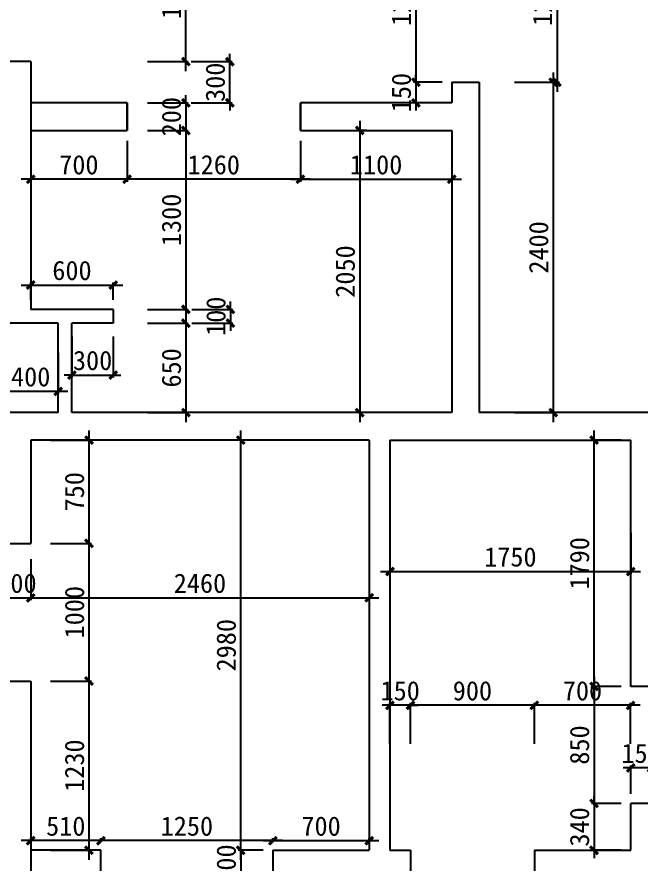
# Model space of a CAD drawing. Header units: millimetres. Extents: x 561810 to 956823, y -438984 to -391712.
# Drawn here: x 643000 to 647536, y -409833 to -403678 of the extents above; entities that cross this region are included whole.
import ezdxf

# ---------------------------------------------------------------- set-up
doc = ezdxf.new("R2010")
doc.units = ezdxf.units.MM
doc.header["$LTSCALE"] = 10
doc.header["$MEASUREMENT"] = 0
doc.layers.get('0').update_dxf_attribs({"linetype": 'CONTINUOUS'})
doc.layers.get('DEFPOINTS').update_dxf_attribs({"color": 1, "linetype": 'CONTINUOUS'})
doc.layers.add('WALL', color=7, linetype='CONTINUOUS')
doc.styles.add('施洛华标注样式', font='')
doc.styles.get('施洛华标注样式').set_extended_font_data('SimSun')
doc.dimstyles.new('外标尺寸', dxfattribs={"dimscale": 70, "dimtxt": 3, "dimasz": 0.8, "dimexe": 0.25, "dimexo": 1, "dimgap": 0.5, "dimtad": 1, "dimdec": 0, "dimtxsty": '施洛华标注样式', "dimblk": 'ARCHTICK', "dimcen": 1.5, "dimdle": 1, "dimclrd": 250, "dimclre": 250, "dimclrt": 62, "dimadec": 0, "dimazin": 0, "dimtfac": 1, "dimtdec": 0, "dimtix": 1, "dimtmove": 1, "dimatfit": 3, "dimldrblk": 'ARCHTICK', "dimfxl": 0, "dimarcsym": 0})

# ---------------------------------------------------------------- blocks, each defined once
blk = doc.blocks.new('_ARCHTICK')
at = {"color": 0, "linetype": 'ByBlock', "const_width": 0.4}
blk.add_lwpolyline([(-0.5, -0.5), (0.5, 0.5)], dxfattribs=at)
blk = doc.blocks.new('*D578')
at = {"color": 250, "lineweight": -2}
for p, q in [((646925.3, -402882.8), (646925.3, -404222.8)), ((646645.3, -402952.8), (646942.8, -402952.8)), ((646645.3, -404152.8), (646942.8, -404152.8))]:
    blk.add_line(p, q, dxfattribs=at)
at = {"layer": 'DEFPOINTS', "color": 0}
for p in [(646360.5, -402952.8), (646360.5, -404152.8), (646925.3, -404152.8)]:
    blk.add_point(p, dxfattribs=at)
at = {"color": 250, "lineweight": -2, "xscale": 56, "yscale": 56, "zscale": 56}
for p, rotation in [((646925.3, -402952.8), 90), ((646925.3, -404152.8), 270)]:
    blk.add_blockref('_ARCHTICK', p, dxfattribs=dict(at, rotation=rotation))
at = {"color": 62, "insert": (646820.3, -403552.8), "char_height": 140, "attachment_point": 5, "rotation": 90, "style": '施洛华标注样式'}
blk.add_mtext('1200', dxfattribs=at)
blk = doc.blocks.new('*D579')
at = {"color": 250, "lineweight": -2}
for p, q in [((646897.3, -404082.8), (646897.3, -406622.8)), ((646617.3, -404152.8), (646914.8, -404152.8)), ((646617.3, -406552.8), (646914.8, -406552.8))]:
    blk.add_line(p, q, dxfattribs=at)
at = {"layer": 'DEFPOINTS', "color": 0}
for p in [(646360.5, -404152.8), (646360.5, -406552.8), (646897.3, -406552.8)]:
    blk.add_point(p, dxfattribs=at)
at = {"color": 250, "lineweight": -2, "xscale": 56, "yscale": 56, "zscale": 56}
for p, rotation in [((646897.3, -404152.8), 90), ((646897.3, -406552.8), 270)]:
    blk.add_blockref('_ARCHTICK', p, dxfattribs=dict(at, rotation=rotation))
at = {"color": 62, "insert": (646792.3, -405352.8), "char_height": 140, "attachment_point": 5, "rotation": 90, "style": '施洛华标注样式'}
blk.add_mtext('2400', dxfattribs=at)
blk = doc.blocks.new('*D586')
at = {"color": 250, "lineweight": -2}
for p, q in [((644228.2, -404302.8), (644228.2, -404246.8)), ((643948.2, -404302.8), (644245.7, -404302.8)), ((644228.2, -404302.8), (644228.2, -404502.8)), ((643948.2, -404502.8), (644245.7, -404502.8)), ((644228.2, -404502.8), (644228.2, -404558.8))]:
    blk.add_line(p, q, dxfattribs=at)
at = {"layer": 'DEFPOINTS', "color": 0}
for p in [(643800.5, -404302.8), (643800.5, -404502.8), (644228.2, -404502.8)]:
    blk.add_point(p, dxfattribs=at)
at = {"color": 250, "lineweight": -2, "xscale": 56, "yscale": 56, "zscale": 56}
for p, rotation in [((644228.2, -404302.8), 270), ((644228.2, -404502.8), 90)]:
    blk.add_blockref('_ARCHTICK', p, dxfattribs=dict(at, rotation=rotation))
at = {"color": 62, "insert": (644123.2, -404402.8), "char_height": 140, "attachment_point": 5, "rotation": 90, "style": '施洛华标注样式'}
blk.add_mtext('200', dxfattribs=at)
blk = doc.blocks.new('*D587')
at = {"color": 250, "lineweight": -2}
for p, q in [((644228.2, -404432.8), (644228.2, -405872.8)), ((643948.2, -404502.8), (644245.7, -404502.8)), ((643948.2, -405802.8), (644245.7, -405802.8))]:
    blk.add_line(p, q, dxfattribs=at)
at = {"layer": 'DEFPOINTS', "color": 0}
for p in [(643800.5, -404502.8), (643700.3, -405802.8), (644228.2, -405802.8)]:
    blk.add_point(p, dxfattribs=at)
at = {"color": 250, "lineweight": -2, "xscale": 56, "yscale": 56, "zscale": 56}
for p, rotation in [((644228.2, -404502.8), 90), ((644228.2, -405802.8), 270)]:
    blk.add_blockref('_ARCHTICK', p, dxfattribs=dict(at, rotation=rotation))
at = {"color": 62, "insert": (644123.2, -405152.8), "char_height": 140, "attachment_point": 5, "rotation": 90, "style": '施洛华标注样式'}
blk.add_mtext('1300', dxfattribs=at)
blk = doc.blocks.new('*D588')
at = {"color": 250, "lineweight": -2}
for p, q in [((644551.8, -405802.8), (644551.8, -405746.8)), ((644271.8, -405802.8), (644569.3, -405802.8)), ((644551.8, -405802.8), (644551.8, -405902.8)), ((644271.8, -405902.8), (644569.3, -405902.8)), ((644551.8, -405902.8), (644551.8, -405958.8))]:
    blk.add_line(p, q, dxfattribs=at)
at = {"layer": 'DEFPOINTS', "color": 0}
for p in [(643700.3, -405802.8), (643700.3, -405902.8), (644551.8, -405902.8)]:
    blk.add_point(p, dxfattribs=at)
at = {"color": 250, "lineweight": -2, "xscale": 56, "yscale": 56, "zscale": 56}
for p, rotation in [((644551.8, -405802.8), 270), ((644551.8, -405902.8), 90)]:
    blk.add_blockref('_ARCHTICK', p, dxfattribs=dict(at, rotation=rotation))
at = {"color": 62, "insert": (644446.8, -405852.8), "char_height": 140, "attachment_point": 5, "rotation": 90, "style": '施洛华标注样式'}
blk.add_mtext('100', dxfattribs=at)
blk = doc.blocks.new('*D589')
at = {"color": 250, "lineweight": -2}
for p, q in [((644228.2, -405832.8), (644228.2, -406622.8)), ((643948.2, -405902.8), (644245.7, -405902.8)), ((643948.2, -406552.8), (644245.7, -406552.8))]:
    blk.add_line(p, q, dxfattribs=at)
at = {"layer": 'DEFPOINTS', "color": 0}
for p in [(643700.3, -405902.8), (643700.3, -406552.8), (644228.2, -406552.8)]:
    blk.add_point(p, dxfattribs=at)
at = {"color": 250, "lineweight": -2, "xscale": 56, "yscale": 56, "zscale": 56}
for p, rotation in [((644228.2, -405902.8), 90), ((644228.2, -406552.8), 270)]:
    blk.add_blockref('_ARCHTICK', p, dxfattribs=dict(at, rotation=rotation))
at = {"color": 62, "insert": (644123.2, -406227.8), "char_height": 140, "attachment_point": 5, "rotation": 90, "style": '施洛华标注样式'}
blk.add_mtext('650', dxfattribs=at)
blk = doc.blocks.new('*D590')
at = {"color": 250, "lineweight": -2}
for p, q in [((644547.3, -404002.8), (644547.3, -403946.8)), ((644267.3, -404002.8), (644564.8, -404002.8)), ((644547.3, -404302.8), (644547.3, -404002.8)), ((644267.3, -404302.8), (644564.8, -404302.8)), ((644547.3, -404302.8), (644547.3, -404358.8))]:
    blk.add_line(p, q, dxfattribs=at)
at = {"layer": 'DEFPOINTS', "color": 0}
for p in [(643100.5, -404002.8), (644547.3, -404002.8), (643800.5, -404302.8)]:
    blk.add_point(p, dxfattribs=at)
at = {"color": 250, "lineweight": -2, "xscale": 56, "yscale": 56, "zscale": 56}
for p, rotation in [((644547.3, -404002.8), 270), ((644547.3, -404302.8), 90)]:
    blk.add_blockref('_ARCHTICK', p, dxfattribs=dict(at, rotation=rotation))
at = {"color": 62, "insert": (644442.3, -404152.8), "char_height": 140, "attachment_point": 5, "rotation": 90, "style": '施洛华标注样式'}
blk.add_mtext('300', dxfattribs=at)
blk = doc.blocks.new('*D591')
at = {"color": 250, "lineweight": -2}
for p, q in [((644228.2, -404072.8), (644228.2, -402932.8)), ((643948.2, -403002.8), (644245.7, -403002.8)), ((643948.2, -404002.8), (644245.7, -404002.8))]:
    blk.add_line(p, q, dxfattribs=at)
at = {"layer": 'DEFPOINTS', "color": 0}
for p in [(643100.5, -403002.8), (644228.2, -403002.8), (643100.5, -404002.8)]:
    blk.add_point(p, dxfattribs=at)
at = {"color": 250, "lineweight": -2, "xscale": 56, "yscale": 56, "zscale": 56}
for p, rotation in [((644228.2, -403002.8), 90), ((644228.2, -404002.8), 270)]:
    blk.add_blockref('_ARCHTICK', p, dxfattribs=dict(at, rotation=rotation))
at = {"color": 62, "insert": (644123.2, -403502.8), "char_height": 140, "attachment_point": 5, "rotation": 90, "style": '施洛华标注样式'}
blk.add_mtext('1000', dxfattribs=at)
blk = doc.blocks.new('*D593')
at = {"color": 250, "lineweight": -2}
for p, q in [((645491.7, -404432.8), (645491.7, -406622.8)), ((645540.6, -404502.8), (645474.2, -404502.8)), ((645540.6, -406552.8), (645474.2, -406552.8))]:
    blk.add_line(p, q, dxfattribs=at)
at = {"layer": 'DEFPOINTS', "color": 0}
for p in [(645610.6, -404502.8), (645491.7, -406552.8), (645610.6, -406552.8)]:
    blk.add_point(p, dxfattribs=at)
at = {"color": 250, "lineweight": -2, "xscale": 56, "yscale": 56, "zscale": 56}
for p, rotation in [((645491.7, -404502.8), 90), ((645491.7, -406552.8), 270)]:
    blk.add_blockref('_ARCHTICK', p, dxfattribs=dict(at, rotation=rotation))
at = {"color": 62, "insert": (645386.7, -405527.8), "char_height": 140, "attachment_point": 5, "rotation": 90, "style": '施洛华标注样式'}
blk.add_mtext('2050', dxfattribs=at)
blk = doc.blocks.new('*D594')
at = {"color": 250, "lineweight": -2}
for p, q in [((645060.7, -404577.8), (645060.7, -404875.3)), ((646160.5, -404577.8), (646160.5, -404875.3)), ((644990.7, -404857.8), (646230.5, -404857.8))]:
    blk.add_line(p, q, dxfattribs=at)
at = {"layer": 'DEFPOINTS', "color": 0}
for p in [(645060.7, -404502.8), (646160.5, -404502.8), (646160.5, -404857.8)]:
    blk.add_point(p, dxfattribs=at)
at = {"color": 250, "lineweight": -2, "xscale": 56, "yscale": 56, "zscale": 56, "rotation": 180}
blk.add_blockref('_ARCHTICK', (645060.7, -404857.8), dxfattribs=at)
at = {"color": 250, "lineweight": -2, "xscale": 56, "yscale": 56, "zscale": 56}
blk.add_blockref('_ARCHTICK', (646160.5, -404857.8), dxfattribs=at)
at = {"color": 62, "insert": (645610.6, -404752.8), "char_height": 140, "attachment_point": 5, "style": '施洛华标注样式'}
blk.add_mtext('1100', dxfattribs=at)
blk = doc.blocks.new('*D595')
at = {"color": 250, "lineweight": -2}
for p, q in [((643800.5, -404577.8), (643800.5, -404875.3)), ((645060.7, -404577.8), (645060.7, -404875.3)), ((645130.7, -404857.8), (643730.5, -404857.8))]:
    blk.add_line(p, q, dxfattribs=at)
at = {"layer": 'DEFPOINTS', "color": 0}
for p in [(643800.5, -404502.8), (645060.7, -404502.8), (643800.5, -404857.8)]:
    blk.add_point(p, dxfattribs=at)
at = {"color": 250, "lineweight": -2, "xscale": 56, "yscale": 56, "zscale": 56, "rotation": 180}
blk.add_blockref('_ARCHTICK', (643800.5, -404857.8), dxfattribs=at)
at = {"color": 250, "lineweight": -2, "xscale": 56, "yscale": 56, "zscale": 56}
blk.add_blockref('_ARCHTICK', (645060.7, -404857.8), dxfattribs=at)
at = {"color": 62, "insert": (644430.6, -404752.8), "char_height": 140, "attachment_point": 5, "style": '施洛华标注样式'}
blk.add_mtext('1260', dxfattribs=at)
blk = doc.blocks.new('*D596')
at = {"color": 250, "lineweight": -2}
for p, q in [((643100.5, -404577.8), (643100.5, -404875.3)), ((643800.5, -404577.8), (643800.5, -404875.3)), ((643870.5, -404857.8), (643030.5, -404857.8))]:
    blk.add_line(p, q, dxfattribs=at)
at = {"layer": 'DEFPOINTS', "color": 0}
for p in [(643100.5, -404502.8), (643800.5, -404502.8), (643100.5, -404857.8)]:
    blk.add_point(p, dxfattribs=at)
at = {"color": 250, "lineweight": -2, "xscale": 56, "yscale": 56, "zscale": 56, "rotation": 180}
blk.add_blockref('_ARCHTICK', (643100.5, -404857.8), dxfattribs=at)
at = {"color": 250, "lineweight": -2, "xscale": 56, "yscale": 56, "zscale": 56}
blk.add_blockref('_ARCHTICK', (643800.5, -404857.8), dxfattribs=at)
at = {"color": 62, "insert": (643450.5, -404752.8), "char_height": 140, "attachment_point": 5, "style": '施洛华标注样式'}
blk.add_mtext('700', dxfattribs=at)
blk = doc.blocks.new('*D598')
at = {"color": 250, "lineweight": -2}
for p, q in [((645899.4, -402882.8), (645899.4, -404222.8)), ((646090.5, -402952.8), (645881.9, -402952.8)), ((646090.5, -404152.8), (645881.9, -404152.8))]:
    blk.add_line(p, q, dxfattribs=at)
at = {"layer": 'DEFPOINTS', "color": 0}
for p in [(646160.5, -402952.8), (645899.4, -404152.8), (646160.5, -404152.8)]:
    blk.add_point(p, dxfattribs=at)
at = {"color": 250, "lineweight": -2, "xscale": 56, "yscale": 56, "zscale": 56}
for p, rotation in [((645899.4, -402952.8), 90), ((645899.4, -404152.8), 270)]:
    blk.add_blockref('_ARCHTICK', p, dxfattribs=dict(at, rotation=rotation))
at = {"color": 62, "insert": (645794.4, -403552.8), "char_height": 140, "attachment_point": 5, "rotation": 90, "style": '施洛华标注样式'}
blk.add_mtext('1200', dxfattribs=at)
blk = doc.blocks.new('*D599')
at = {"color": 250, "lineweight": -2}
for p, q in [((645899.4, -404152.8), (645899.4, -404096.8)), ((646090.5, -404152.8), (645881.9, -404152.8)), ((645899.4, -404152.8), (645899.4, -404302.8)), ((646090.5, -404302.8), (645881.9, -404302.8)), ((645899.4, -404302.8), (645899.4, -404358.8))]:
    blk.add_line(p, q, dxfattribs=at)
at = {"layer": 'DEFPOINTS', "color": 0}
for p in [(646160.5, -404152.8), (645899.4, -404302.8), (646160.5, -404302.8)]:
    blk.add_point(p, dxfattribs=at)
at = {"color": 250, "lineweight": -2, "xscale": 56, "yscale": 56, "zscale": 56}
for p, rotation in [((645899.4, -404152.8), 270), ((645899.4, -404302.8), 90)]:
    blk.add_blockref('_ARCHTICK', p, dxfattribs=dict(at, rotation=rotation))
at = {"color": 62, "insert": (645794.4, -404227.8), "char_height": 140, "attachment_point": 5, "rotation": 90, "style": '施洛华标注样式'}
blk.add_mtext('150', dxfattribs=at)
blk = doc.blocks.new('*D623')
at = {"color": 250, "lineweight": -2}
for p, q in [((643400.3, -405999.7), (643400.3, -406297.2)), ((643700.3, -405999.7), (643700.3, -406297.2)), ((643400.3, -406279.7), (643344.3, -406279.7)), ((643400.3, -406279.7), (643700.3, -406279.7)), ((643700.3, -406279.7), (643756.3, -406279.7))]:
    blk.add_line(p, q, dxfattribs=at)
at = {"layer": 'DEFPOINTS', "color": 0}
for p in [(643400.3, -405902.8), (643700.3, -405902.8), (643700.3, -406279.7)]:
    blk.add_point(p, dxfattribs=at)
at = {"color": 250, "lineweight": -2, "xscale": 56, "yscale": 56, "zscale": 56}
blk.add_blockref('_ARCHTICK', (643400.3, -406279.7), dxfattribs=at)
at = {"color": 250, "lineweight": -2, "xscale": 56, "yscale": 56, "zscale": 56, "rotation": 180}
blk.add_blockref('_ARCHTICK', (643700.3, -406279.7), dxfattribs=at)
at = {"color": 62, "insert": (643550.3, -406174.7), "char_height": 140, "attachment_point": 5, "style": '施洛华标注样式'}
blk.add_mtext('300', dxfattribs=at)
blk = doc.blocks.new('*D627')
at = {"color": 250, "lineweight": -2}
for p, q in [((643524.1, -406682.8), (643524.1, -407572.8)), ((643244.1, -406752.8), (643541.6, -406752.8)), ((643244.1, -407502.8), (643541.6, -407502.8))]:
    blk.add_line(p, q, dxfattribs=at)
at = {"layer": 'DEFPOINTS', "color": 0}
for p in [(643100.5, -406752.8), (643100.5, -407502.8), (643524.1, -407502.8)]:
    blk.add_point(p, dxfattribs=at)
at = {"color": 250, "lineweight": -2, "xscale": 56, "yscale": 56, "zscale": 56}
for p, rotation in [((643524.1, -406752.8), 90), ((643524.1, -407502.8), 270)]:
    blk.add_blockref('_ARCHTICK', p, dxfattribs=dict(at, rotation=rotation))
at = {"color": 62, "insert": (643419.1, -407127.8), "char_height": 140, "attachment_point": 5, "rotation": 90, "style": '施洛华标注样式'}
blk.add_mtext('750', dxfattribs=at)
blk = doc.blocks.new('*D628')
at = {"color": 250, "lineweight": -2}
for p, q in [((643524.1, -407432.8), (643524.1, -408572.8)), ((643244.1, -407502.8), (643541.6, -407502.8)), ((643244.1, -408502.8), (643541.6, -408502.8))]:
    blk.add_line(p, q, dxfattribs=at)
at = {"layer": 'DEFPOINTS', "color": 0}
for p in [(643100.5, -407502.8), (643100.5, -408502.8), (643524.1, -408502.8)]:
    blk.add_point(p, dxfattribs=at)
at = {"color": 250, "lineweight": -2, "xscale": 56, "yscale": 56, "zscale": 56}
for p, rotation in [((643524.1, -407502.8), 90), ((643524.1, -408502.8), 270)]:
    blk.add_blockref('_ARCHTICK', p, dxfattribs=dict(at, rotation=rotation))
at = {"color": 62, "insert": (643419.1, -408002.8), "char_height": 140, "attachment_point": 5, "rotation": 90, "style": '施洛华标注样式'}
blk.add_mtext('1000', dxfattribs=at)
blk = doc.blocks.new('*D629')
at = {"color": 250, "lineweight": -2}
for p, q in [((643524.1, -408432.8), (643524.1, -409802.8)), ((643244.1, -408502.8), (643541.6, -408502.8)), ((643244.1, -409732.8), (643541.6, -409732.8))]:
    blk.add_line(p, q, dxfattribs=at)
at = {"layer": 'DEFPOINTS', "color": 0}
for p in [(643100.5, -408502.8), (643100.5, -409732.8), (643524.1, -409732.8)]:
    blk.add_point(p, dxfattribs=at)
at = {"color": 250, "lineweight": -2, "xscale": 56, "yscale": 56, "zscale": 56}
for p, rotation in [((643524.1, -408502.8), 90), ((643524.1, -409732.8), 270)]:
    blk.add_blockref('_ARCHTICK', p, dxfattribs=dict(at, rotation=rotation))
at = {"color": 62, "insert": (643419.1, -409117.8), "char_height": 140, "attachment_point": 5, "rotation": 90, "style": '施洛华标注样式'}
blk.add_mtext('1230', dxfattribs=at)
blk = doc.blocks.new('*D630')
at = {"color": 250, "lineweight": -2}
for p, q in [((642900.5, -407618.6), (642900.5, -407916.1)), ((643100.5, -407618.6), (643100.5, -407916.1)), ((642900.5, -407898.6), (642844.5, -407898.6)), ((642900.5, -407898.6), (643100.5, -407898.6)), ((643100.5, -407898.6), (643156.5, -407898.6))]:
    blk.add_line(p, q, dxfattribs=at)
at = {"layer": 'DEFPOINTS', "color": 0}
for p in [(642900.5, -407502.8), (643100.5, -407502.8), (643100.5, -407898.6)]:
    blk.add_point(p, dxfattribs=at)
at = {"color": 250, "lineweight": -2, "xscale": 56, "yscale": 56, "zscale": 56}
blk.add_blockref('_ARCHTICK', (642900.5, -407898.6), dxfattribs=at)
at = {"color": 250, "lineweight": -2, "xscale": 56, "yscale": 56, "zscale": 56, "rotation": 180}
blk.add_blockref('_ARCHTICK', (643100.5, -407898.6), dxfattribs=at)
at = {"color": 62, "insert": (643000.5, -407793.6), "char_height": 140, "attachment_point": 5, "style": '施洛华标注样式'}
blk.add_mtext('200', dxfattribs=at)
blk = doc.blocks.new('*D631')
at = {"color": 250, "lineweight": -2}
for p, q in [((643100.5, -407618.6), (643100.5, -407916.1)), ((645560.5, -407618.6), (645560.5, -407916.1)), ((643030.5, -407898.6), (645630.5, -407898.6))]:
    blk.add_line(p, q, dxfattribs=at)
at = {"layer": 'DEFPOINTS', "color": 0}
for p in [(643100.5, -407502.8), (645560.5, -407502.8), (645560.5, -407898.6)]:
    blk.add_point(p, dxfattribs=at)
at = {"color": 250, "lineweight": -2, "xscale": 56, "yscale": 56, "zscale": 56, "rotation": 180}
blk.add_blockref('_ARCHTICK', (643100.5, -407898.6), dxfattribs=at)
at = {"color": 250, "lineweight": -2, "xscale": 56, "yscale": 56, "zscale": 56}
blk.add_blockref('_ARCHTICK', (645560.5, -407898.6), dxfattribs=at)
at = {"color": 62, "insert": (644330.5, -407793.6), "char_height": 140, "attachment_point": 5, "style": '施洛华标注样式'}
blk.add_mtext('2460', dxfattribs=at)
blk = doc.blocks.new('*D633')
at = {"color": 250, "lineweight": -2}
for p, q in [((644626.8, -409802.8), (644626.8, -406682.8)), ((644790.5, -406752.8), (644609.3, -406752.8)), ((644790.5, -409732.8), (644609.3, -409732.8))]:
    blk.add_line(p, q, dxfattribs=at)
at = {"layer": 'DEFPOINTS', "color": 0}
for p in [(644626.8, -406752.8), (644860.5, -406752.8), (644860.5, -409732.8)]:
    blk.add_point(p, dxfattribs=at)
at = {"color": 250, "lineweight": -2, "xscale": 56, "yscale": 56, "zscale": 56}
for p, rotation in [((644626.8, -406752.8), 90), ((644626.8, -409732.8), 270)]:
    blk.add_blockref('_ARCHTICK', p, dxfattribs=dict(at, rotation=rotation))
at = {"color": 62, "insert": (644521.8, -408242.8), "char_height": 140, "attachment_point": 5, "rotation": 90, "style": '施洛华标注样式'}
blk.add_mtext('2980', dxfattribs=at)
blk = doc.blocks.new('*D634')
at = {"color": 250, "lineweight": -2}
for p, q in [((644626.8, -409732.8), (644626.8, -409676.8)), ((644790.5, -409732.8), (644609.3, -409732.8)), ((644626.8, -409732.8), (644626.8, -409932.8)), ((644790.5, -409932.8), (644609.3, -409932.8)), ((644626.8, -409932.8), (644626.8, -409988.8))]:
    blk.add_line(p, q, dxfattribs=at)
at = {"layer": 'DEFPOINTS', "color": 0}
for p in [(644860.5, -409732.8), (644626.8, -409932.8), (644860.5, -409932.8)]:
    blk.add_point(p, dxfattribs=at)
at = {"color": 250, "lineweight": -2, "xscale": 56, "yscale": 56, "zscale": 56}
for p, rotation in [((644626.8, -409732.8), 270), ((644626.8, -409932.8), 90)]:
    blk.add_blockref('_ARCHTICK', p, dxfattribs=dict(at, rotation=rotation))
at = {"color": 62, "insert": (644521.8, -409832.8), "char_height": 140, "attachment_point": 5, "rotation": 90, "style": '施洛华标注样式'}
blk.add_mtext('200', dxfattribs=at)
blk = doc.blocks.new('*D643')
at = {"color": 250, "lineweight": -2}
for p, q in [((647194.4, -408612.8), (647194.4, -406682.8)), ((647391, -406752.8), (647176.9, -406752.8)), ((647391, -408542.8), (647176.9, -408542.8))]:
    blk.add_line(p, q, dxfattribs=at)
at = {"layer": 'DEFPOINTS', "color": 0}
for p in [(647194.4, -406752.8), (647461, -406752.8), (647461, -408542.8)]:
    blk.add_point(p, dxfattribs=at)
at = {"color": 250, "lineweight": -2, "xscale": 56, "yscale": 56, "zscale": 56}
for p, rotation in [((647194.4, -406752.8), 90), ((647194.4, -408542.8), 270)]:
    blk.add_blockref('_ARCHTICK', p, dxfattribs=dict(at, rotation=rotation))
at = {"color": 62, "insert": (647089.4, -407647.8), "char_height": 140, "attachment_point": 5, "rotation": 90, "style": '施洛华标注样式'}
blk.add_mtext('1790', dxfattribs=at)
blk = doc.blocks.new('*D644')
at = {"color": 250, "lineweight": -2}
for p, q in [((647194.4, -408472.8), (647194.4, -409462.8)), ((647391, -408542.8), (647176.9, -408542.8)), ((647391, -409392.8), (647176.9, -409392.8))]:
    blk.add_line(p, q, dxfattribs=at)
at = {"layer": 'DEFPOINTS', "color": 0}
for p in [(647461, -408542.8), (647194.4, -409392.8), (647461, -409392.8)]:
    blk.add_point(p, dxfattribs=at)
at = {"color": 250, "lineweight": -2, "xscale": 56, "yscale": 56, "zscale": 56}
for p, rotation in [((647194.4, -408542.8), 90), ((647194.4, -409392.8), 270)]:
    blk.add_blockref('_ARCHTICK', p, dxfattribs=dict(at, rotation=rotation))
at = {"color": 62, "insert": (647089.4, -408967.8), "char_height": 140, "attachment_point": 5, "rotation": 90, "style": '施洛华标注样式'}
blk.add_mtext('850', dxfattribs=at)
blk = doc.blocks.new('*D645')
at = {"color": 250, "lineweight": -2}
for p, q in [((647194.4, -409392.8), (647194.4, -409336.8)), ((647391, -409392.8), (647176.9, -409392.8)), ((647194.4, -409392.8), (647194.4, -409732.8)), ((647391, -409732.8), (647176.9, -409732.8)), ((647194.4, -409732.8), (647194.4, -409788.8))]:
    blk.add_line(p, q, dxfattribs=at)
at = {"layer": 'DEFPOINTS', "color": 0}
for p in [(647461, -409392.8), (647194.4, -409732.8), (647461, -409732.8)]:
    blk.add_point(p, dxfattribs=at)
at = {"color": 250, "lineweight": -2, "xscale": 56, "yscale": 56, "zscale": 56}
for p, rotation in [((647194.4, -409392.8), 270), ((647194.4, -409732.8), 90)]:
    blk.add_blockref('_ARCHTICK', p, dxfattribs=dict(at, rotation=rotation))
at = {"color": 62, "insert": (647089.4, -409562.8), "char_height": 140, "attachment_point": 5, "rotation": 90, "style": '施洛华标注样式'}
blk.add_mtext('340', dxfattribs=at)
blk = doc.blocks.new('*D654')
at = {"color": 250, "lineweight": -2}
for p, q in [((645711.5, -407427.3), (645711.5, -407724.8)), ((647461, -407427.3), (647461, -407724.8)), ((645641.5, -407707.3), (647531, -407707.3))]:
    blk.add_line(p, q, dxfattribs=at)
at = {"layer": 'DEFPOINTS', "color": 0}
for p in [(645711.5, -407020.9), (647461, -407020.9), (647461, -407707.3)]:
    blk.add_point(p, dxfattribs=at)
at = {"color": 250, "lineweight": -2, "xscale": 56, "yscale": 56, "zscale": 56, "rotation": 180}
blk.add_blockref('_ARCHTICK', (645711.5, -407707.3), dxfattribs=at)
at = {"color": 250, "lineweight": -2, "xscale": 56, "yscale": 56, "zscale": 56}
blk.add_blockref('_ARCHTICK', (647461, -407707.3), dxfattribs=at)
at = {"color": 62, "insert": (646586.2, -407602.3), "char_height": 140, "attachment_point": 5, "style": '施洛华标注样式'}
blk.add_mtext('1750', dxfattribs=at)
blk = doc.blocks.new('*D663')
at = {"color": 250, "lineweight": -2}
for p, q in [((644860.5, -409662.8), (644860.5, -409645.3)), ((645560.5, -409662.8), (645560.5, -409645.3)), ((644790.5, -409662.8), (645630.5, -409662.8))]:
    blk.add_line(p, q, dxfattribs=at)
at = {"layer": 'DEFPOINTS', "color": 0}
for p in [(645560.5, -409662.8), (644860.5, -409732.8), (645560.5, -409732.8)]:
    blk.add_point(p, dxfattribs=at)
at = {"color": 250, "lineweight": -2, "xscale": 56, "yscale": 56, "zscale": 56, "rotation": 180}
blk.add_blockref('_ARCHTICK', (644860.5, -409662.8), dxfattribs=at)
at = {"color": 250, "lineweight": -2, "xscale": 56, "yscale": 56, "zscale": 56}
blk.add_blockref('_ARCHTICK', (645560.5, -409662.8), dxfattribs=at)
at = {"color": 62, "insert": (645210.5, -409557.8), "char_height": 140, "attachment_point": 5, "style": '施洛华标注样式'}
blk.add_mtext('700', dxfattribs=at)
blk = doc.blocks.new('*D664')
at = {"color": 250, "lineweight": -2}
for p, q in [((643610.5, -409662.8), (643610.5, -409645.3)), ((644860.5, -409662.8), (644860.5, -409645.3)), ((644930.5, -409662.8), (643540.5, -409662.8))]:
    blk.add_line(p, q, dxfattribs=at)
at = {"layer": 'DEFPOINTS', "color": 0}
for p in [(643610.5, -409662.8), (643610.5, -409732.8), (644860.5, -409732.8)]:
    blk.add_point(p, dxfattribs=at)
at = {"color": 250, "lineweight": -2, "xscale": 56, "yscale": 56, "zscale": 56, "rotation": 180}
blk.add_blockref('_ARCHTICK', (643610.5, -409662.8), dxfattribs=at)
at = {"color": 250, "lineweight": -2, "xscale": 56, "yscale": 56, "zscale": 56}
blk.add_blockref('_ARCHTICK', (644860.5, -409662.8), dxfattribs=at)
at = {"color": 62, "insert": (644235.5, -409557.8), "char_height": 140, "attachment_point": 5, "style": '施洛华标注样式'}
blk.add_mtext('1250', dxfattribs=at)
blk = doc.blocks.new('*D665')
at = {"color": 250, "lineweight": -2}
for p, q in [((643100.5, -409662.8), (643100.5, -409645.3)), ((643610.5, -409662.8), (643610.5, -409645.3)), ((643680.5, -409662.8), (643030.5, -409662.8))]:
    blk.add_line(p, q, dxfattribs=at)
at = {"layer": 'DEFPOINTS', "color": 0}
for p in [(643100.5, -409662.8), (643100.5, -409702.3), (643610.5, -409732.8)]:
    blk.add_point(p, dxfattribs=at)
at = {"color": 250, "lineweight": -2, "xscale": 56, "yscale": 56, "zscale": 56, "rotation": 180}
blk.add_blockref('_ARCHTICK', (643100.5, -409662.8), dxfattribs=at)
at = {"color": 250, "lineweight": -2, "xscale": 56, "yscale": 56, "zscale": 56}
blk.add_blockref('_ARCHTICK', (643610.5, -409662.8), dxfattribs=at)
at = {"color": 62, "insert": (643355.5, -409557.8), "char_height": 140, "attachment_point": 5, "style": '施洛华标注样式'}
blk.add_mtext('510', dxfattribs=at)
blk = doc.blocks.new('*D814')
at = {"color": 250, "lineweight": -2}
for p, q in [((647461, -409133.9), (647405, -409133.9)), ((647461, -409322.8), (647461, -409116.4)), ((647611, -409133.9), (647461, -409133.9)), ((647611, -409322.8), (647611, -409116.4)), ((647611, -409133.9), (647667, -409133.9))]:
    blk.add_line(p, q, dxfattribs=at)
at = {"layer": 'DEFPOINTS', "color": 0}
for p in [(647461, -409133.9), (647461, -409392.8), (647611, -409392.8)]:
    blk.add_point(p, dxfattribs=at)
at = {"color": 250, "lineweight": -2, "xscale": 56, "yscale": 56, "zscale": 56}
blk.add_blockref('_ARCHTICK', (647461, -409133.9), dxfattribs=at)
at = {"color": 250, "lineweight": -2, "xscale": 56, "yscale": 56, "zscale": 56, "rotation": 180}
blk.add_blockref('_ARCHTICK', (647611, -409133.9), dxfattribs=at)
at = {"color": 62, "insert": (647536, -409028.9), "char_height": 140, "attachment_point": 5, "style": '施洛华标注样式'}
blk.add_mtext('150', dxfattribs=at)
blk = doc.blocks.new('*D815')
at = {"color": 250, "lineweight": -2}
for p, q in [((647530, -408679.5), (646690.5, -408679.5)), ((646760.5, -408959.5), (646760.5, -408662)), ((647460, -408959.5), (647460, -408662))]:
    blk.add_line(p, q, dxfattribs=at)
at = {"layer": 'DEFPOINTS', "color": 0}
for p in [(646760.5, -408679.5), (647460, -409392.8), (646760.5, -409732.8)]:
    blk.add_point(p, dxfattribs=at)
at = {"color": 250, "lineweight": -2, "xscale": 56, "yscale": 56, "zscale": 56, "rotation": 180}
blk.add_blockref('_ARCHTICK', (646760.5, -408679.5), dxfattribs=at)
at = {"color": 250, "lineweight": -2, "xscale": 56, "yscale": 56, "zscale": 56}
blk.add_blockref('_ARCHTICK', (647460, -408679.5), dxfattribs=at)
at = {"color": 62, "insert": (647110.2, -408574.5), "char_height": 140, "attachment_point": 5, "style": '施洛华标注样式'}
blk.add_mtext('700', dxfattribs=at)
blk = doc.blocks.new('*D816')
at = {"color": 250, "lineweight": -2}
for p, q in [((646830.5, -408679.5), (645790.5, -408679.5)), ((645860.5, -408959.5), (645860.5, -408662)), ((646760.5, -408959.5), (646760.5, -408662))]:
    blk.add_line(p, q, dxfattribs=at)
at = {"layer": 'DEFPOINTS', "color": 0}
for p in [(645860.5, -408679.5), (645860.5, -409732.8), (646760.5, -409732.8)]:
    blk.add_point(p, dxfattribs=at)
at = {"color": 250, "lineweight": -2, "xscale": 56, "yscale": 56, "zscale": 56, "rotation": 180}
blk.add_blockref('_ARCHTICK', (645860.5, -408679.5), dxfattribs=at)
at = {"color": 250, "lineweight": -2, "xscale": 56, "yscale": 56, "zscale": 56}
blk.add_blockref('_ARCHTICK', (646760.5, -408679.5), dxfattribs=at)
at = {"color": 62, "insert": (646310.5, -408574.5), "char_height": 140, "attachment_point": 5, "style": '施洛华标注样式'}
blk.add_mtext('900', dxfattribs=at)
blk = doc.blocks.new('*D817')
at = {"color": 250, "lineweight": -2}
for p, q in [((645710.5, -408679.5), (645654.5, -408679.5)), ((645710.5, -408959.5), (645710.5, -408662)), ((645860.5, -408679.5), (645710.5, -408679.5)), ((645860.5, -408959.5), (645860.5, -408662)), ((645860.5, -408679.5), (645916.5, -408679.5))]:
    blk.add_line(p, q, dxfattribs=at)
at = {"layer": 'DEFPOINTS', "color": 0}
for p in [(645710.5, -408679.5), (645710.5, -409732.8), (645860.5, -409732.8)]:
    blk.add_point(p, dxfattribs=at)
at = {"color": 250, "lineweight": -2, "xscale": 56, "yscale": 56, "zscale": 56}
blk.add_blockref('_ARCHTICK', (645710.5, -408679.5), dxfattribs=at)
at = {"color": 250, "lineweight": -2, "xscale": 56, "yscale": 56, "zscale": 56, "rotation": 180}
blk.add_blockref('_ARCHTICK', (645860.5, -408679.5), dxfattribs=at)
at = {"color": 62, "insert": (645785.5, -408574.5), "char_height": 140, "attachment_point": 5, "style": '施洛华标注样式'}
blk.add_mtext('150', dxfattribs=at)
blk = doc.blocks.new('*D819')
at = {"color": 250, "lineweight": -2}
for p, q in [((643030.5, -405625.9), (643770.3, -405625.9)), ((643100.5, -405732.8), (643100.5, -405608.4)), ((643700.3, -405732.8), (643700.3, -405608.4))]:
    blk.add_line(p, q, dxfattribs=at)
at = {"layer": 'DEFPOINTS', "color": 0}
for p in [(643700.3, -405625.9), (643100.5, -405802.8), (643700.3, -405802.8)]:
    blk.add_point(p, dxfattribs=at)
at = {"color": 250, "lineweight": -2, "xscale": 56, "yscale": 56, "zscale": 56, "rotation": 180}
blk.add_blockref('_ARCHTICK', (643100.5, -405625.9), dxfattribs=at)
at = {"color": 250, "lineweight": -2, "xscale": 56, "yscale": 56, "zscale": 56}
blk.add_blockref('_ARCHTICK', (643700.3, -405625.9), dxfattribs=at)
at = {"color": 62, "insert": (643400.4, -405520.9), "char_height": 140, "attachment_point": 5, "style": '施洛华标注样式'}
blk.add_mtext('600', dxfattribs=at)
blk = doc.blocks.new('*D820')
at = {"color": 250, "lineweight": -2}
for p, q in [((642900.5, -406118.2), (642900.5, -406415.7)), ((643300.3, -406118.2), (643300.3, -406415.7)), ((642830.5, -406398.2), (643370.3, -406398.2))]:
    blk.add_line(p, q, dxfattribs=at)
at = {"layer": 'DEFPOINTS', "color": 0}
for p in [(642900.5, -405902.8), (643300.3, -405902.8), (643300.3, -406398.2)]:
    blk.add_point(p, dxfattribs=at)
at = {"color": 250, "lineweight": -2, "xscale": 56, "yscale": 56, "zscale": 56, "rotation": 180}
blk.add_blockref('_ARCHTICK', (642900.5, -406398.2), dxfattribs=at)
at = {"color": 250, "lineweight": -2, "xscale": 56, "yscale": 56, "zscale": 56}
blk.add_blockref('_ARCHTICK', (643300.3, -406398.2), dxfattribs=at)
at = {"color": 62, "insert": (643100.4, -406293.2), "char_height": 140, "attachment_point": 5, "style": '施洛华标注样式'}
blk.add_mtext('400', dxfattribs=at)

msp = doc.modelspace()

# ---------------------------------------------------------------- linework, layer by layer
at = {"layer": 'WALL'}
for p, q in [((643100.5, -404002.8), (642900.5, -404002.8)), ((643100.5, -404002.8), (643100.5, -405802.8)), ((646160.5, -404152.8), (646160.5, -404302.8)), ((646160.5, -404152.8), (646360.5, -404152.8)), ((646360.5, -404152.8), (646360.5, -406552.8)), ((643800.5, -404302.8), (643100.5, -404302.8)), ((643800.5, -404502.8), (643800.5, -404302.8)), ((643800.5, -404302.8), (643800.5, -404502.8)), ((646160.5, -404302.8), (645060.7, -404302.8)), ((645060.7, -404302.8), (645060.7, -404502.8)), ((645060.7, -404502.8), (645060.7, -404302.8)), ((643100.5, -404502.8), (643800.5, -404502.8)), ((645060.7, -404502.8), (646160.5, -404502.8)), ((646160.5, -404502.8), (646160.5, -406552.8)), ((643700.3, -405802.8), (643100.5, -405802.8)), ((643700.3, -405802.8), (643700.3, -405902.8)), ((643300.3, -405902.8), (642900.5, -405902.8)), ((643300.3, -406552.8), (643300.3, -405902.8)), ((643400.3, -406552.8), (643400.3, -405902.8)), ((643700.3, -405902.8), (643400.3, -405902.8)), ((643300.3, -406552.8), (642900.5, -406552.8)), ((646160.5, -406552.8), (643400.3, -406552.8)), ((651770.5, -406552.8), (646360.5, -406552.8)), ((643100.5, -406752.8), (643100.5, -407502.8)), ((645560.5, -406752.8), (643100.5, -406752.8)), ((645560.5, -406752.8), (645560.5, -409732.8)), ((645710.5, -406752.8), (647461, -406752.8)), ((645710.5, -406752.8), (645710.5, -409732.8)), ((647461, -408542.8), (647461, -406752.8)), ((642900.5, -407502.8), (643100.5, -407502.8)), ((642900.5, -408502.8), (643100.5, -408502.8)), ((643100.5, -408502.8), (643100.5, -410901.8)), ((647611, -408542.8), (647461, -408542.8)), ((647611, -409392.8), (647461, -409392.8)), ((647461, -409732.8), (647461, -409392.8)), ((643610.5, -409732.8), (643100.5, -409732.8)), ((643610.5, -409932.8), (643610.5, -409732.8)), ((644860.5, -409732.8), (644860.5, -409932.8)), ((644860.5, -409732.8), (645560.5, -409732.8)), ((645710.5, -409732.8), (645860.5, -409732.8)), ((645860.5, -409732.8), (645860.5, -409932.8)), ((646760.5, -409732.8), (646760.5, -409932.8)), ((646760.5, -409732.8), (647461, -409732.8))]:
    msp.add_line(p, q, dxfattribs=at)

# ---------------------------------------------------------------- dimensions: what is measured, and where the dimension line sits
at = {"color": 1}
for base, p1, p2, picture, middle in [((644228.2, -403002.8), (643100.5, -404002.8), (643100.5, -403002.8), '*D591', (644123.2, -403502.8)), ((645899.4, -404152.8), (646160.5, -402952.8), (646160.5, -404152.8), '*D598', (645794.4, -403552.8)), ((646925.3, -404152.8), (646360.5, -402952.8), (646360.5, -404152.8), '*D578', (646820.3, -403552.8)), ((644547.3, -404002.8), (643800.5, -404302.8), (643100.5, -404002.8), '*D590', (644442.3, -404152.8)), ((645899.4, -404302.8), (646160.5, -404152.8), (646160.5, -404302.8), '*D599', (645794.4, -404227.8)), ((646897.3, -406552.8), (646360.5, -404152.8), (646360.5, -406552.8), '*D579', (646792.3, -405352.8)), ((644228.2, -404502.8), (643800.5, -404302.8), (643800.5, -404502.8), '*D586', (644123.2, -404402.8)), ((644228.2, -405802.8), (643800.5, -404502.8), (643700.3, -405802.8), '*D587', (644123.2, -405152.8)), ((645491.7, -406552.8), (645610.6, -404502.8), (645610.6, -406552.8), '*D593', (645386.7, -405527.8)), ((644551.8, -405902.8), (643700.3, -405802.8), (643700.3, -405902.8), '*D588', (644446.8, -405852.8)), ((644228.2, -406552.8), (643700.3, -405902.8), (643700.3, -406552.8), '*D589', (644123.2, -406227.8)), ((643524.1, -407502.8), (643100.5, -406752.8), (643100.5, -407502.8), '*D627', (643419.1, -407127.8)), ((644626.8, -406752.8), (644860.5, -409732.8), (644860.5, -406752.8), '*D633', (644521.8, -408242.8)), ((647194.4, -406752.8), (647461, -408542.8), (647461, -406752.8), '*D643', (647089.4, -407647.8)), ((643524.1, -408502.8), (643100.5, -407502.8), (643100.5, -408502.8), '*D628', (643419.1, -408002.8)), ((643524.1, -409732.8), (643100.5, -408502.8), (643100.5, -409732.8), '*D629', (643419.1, -409117.8)), ((647194.4, -409392.8), (647461, -408542.8), (647461, -409392.8), '*D644', (647089.4, -408967.8)), ((647194.4, -409732.8), (647461, -409392.8), (647461, -409732.8), '*D645', (647089.4, -409562.8)), ((644626.8, -409932.8), (644860.5, -409732.8), (644860.5, -409932.8), '*D634', (644521.8, -409832.8))]:
    dim = msp.add_linear_dim(base=base, p1=p1, p2=p2, angle=90, dimstyle='外标尺寸', override={"dimtxt": 2}, dxfattribs=at)
    dim.commit()
    dim.dimension.update_dxf_attribs({"geometry": picture, "text_midpoint": middle})
for base, p1, p2, picture, middle in [((643100.5, -404857.8), (643800.5, -404502.8), (643100.5, -404502.8), '*D596', (643450.5, -404752.8)), ((643800.5, -404857.8), (645060.7, -404502.8), (643800.5, -404502.8), '*D595', (644430.6, -404752.8)), ((646160.5, -404857.8), (645060.7, -404502.8), (646160.5, -404502.8), '*D594', (645610.6, -404752.8)), ((643700.3, -405625.9), (643100.5, -405802.8), (643700.3, -405802.8), '*D819', (643400.4, -405520.9)), ((643300.3, -406398.2), (642900.5, -405902.8), (643300.3, -405902.8), '*D820', (643100.4, -406293.2)), ((643700.3, -406279.7), (643400.3, -405902.8), (643700.3, -405902.8), '*D623', (643550.3, -406174.7)), ((647460.9866327, -407707.2817712), (645711.4866327, -407020.8597744), (647460.9866327, -407020.8597744), '*D654', (646586.2366327, -407602.2817712)), ((643100.5, -407898.6), (642900.5, -407502.8), (643100.5, -407502.8), '*D630', (643000.5, -407793.6)), ((645560.5, -407898.6), (643100.5, -407502.8), (645560.5, -407502.8), '*D631', (644330.5, -407793.6)), ((645710.5, -408679.5), (645860.5, -409732.8), (645710.5, -409732.8), '*D817', (645785.5, -408574.5)), ((645860.5, -408679.5), (646760.5, -409732.8), (645860.5, -409732.8), '*D816', (646310.5, -408574.5)), ((646760.4866327, -408679.5404718), (647459.9866327, -409392.7550587), (646760.4866327, -409732.7550587), '*D815', (647110.2366327, -408574.5404718)), ((647461, -409133.9), (647611, -409392.8), (647461, -409392.8), '*D814', (647536, -409028.9)), ((643100.5, -409662.8), (643610.5, -409732.8), (643100.5, -409702.3), '*D665', (643355.5, -409557.8)), ((643610.5, -409662.8), (644860.5, -409732.8), (643610.5, -409732.8), '*D664', (644235.5, -409557.8)), ((645560.5, -409662.8), (644860.5, -409732.8), (645560.5, -409732.8), '*D663', (645210.5, -409557.8))]:
    dim = msp.add_linear_dim(base=base, p1=p1, p2=p2, dimstyle='外标尺寸', override={"dimtxt": 2}, dxfattribs=at)
    dim.commit()
    dim.dimension.update_dxf_attribs({"geometry": picture, "text_midpoint": middle})

doc.saveas('drawing.dxf')
